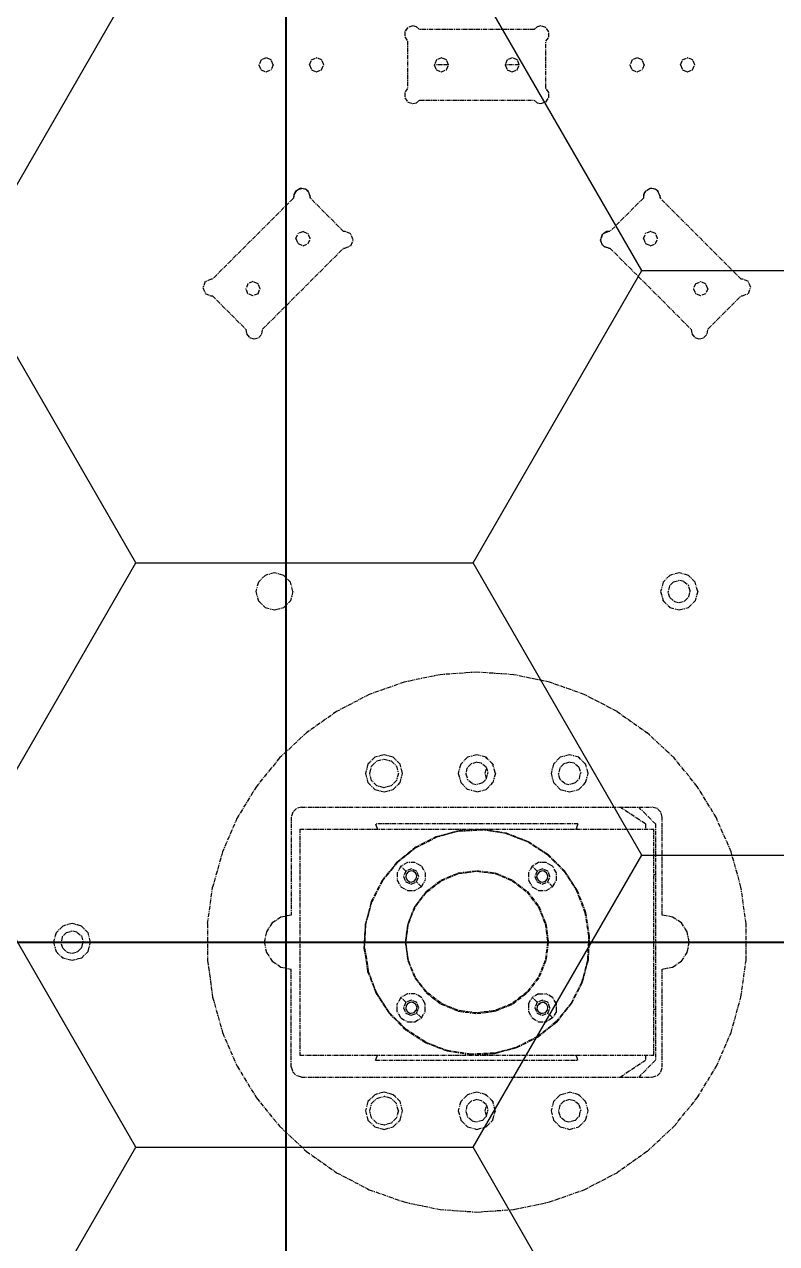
# Model space of a CAD drawing. Header units: inches. Extents: x 185496 to 352137, y 107182 to 179410.
# Drawn here: x 244967.6 to 245190.6, y 159466.1 to 159827.5 of the extents above; entities that cross this region are included whole.
import ezdxf

# ---------------------------------------------------------------- set-up
doc = ezdxf.new("R2010")
doc.units = ezdxf.units.IN
doc.header["$MEASUREMENT"] = 0
doc.linetypes.add('CENTER', pattern=[2, 1.25, -0.25, 0.25, -0.25])
doc.linetypes.add('CONTINOUS', pattern=[0])
for name, color, linetype in [('1轮廓实线层', 7, 'Continuous'), ('3中心线层', 1, 'CENTER'), ('5剖面线层', 2, 'Continuous')]:
    doc.layers.add(name, color=color, linetype=linetype)

# ---------------------------------------------------------------- blocks, each defined once
blk = doc.blocks.new('A$C7CA8012E')
at = {"layer": '3中心线层', "lineweight": -3}
for p, q in [((-461.96, 271.04), (-462.91, 269.79)), ((-462, 271.03), (-462.91, 269.79)), ((-460.54, 271.5), (-462, 271.03)), ((-459.42, 271.24), (-460.54, 271.5)), ((-459.42, 271.24), (-458.54, 270.5)), ((-423.65, 271.24), (-424.54, 270.5)), ((-422.54, 271.5), (-423.65, 271.24)), ((-421.08, 271.03), (-422.54, 271.5)), ((-420.17, 269.79), (-421.08, 271.03)), ((-462.91, 269.79), (-462.92, 268.25)), ((-462.92, 268.25), (-462.04, 267)), ((-424.54, 270.5), (-458.54, 270.5)), ((-421.04, 267), (-420.15, 268.25)), ((-420.18, 268.22), (-420.17, 269.79)), ((-420.15, 268.25), (-420.17, 269.79)), ((-462.04, 267), (-462.04, 253)), ((-421.04, 253), (-421.04, 267)), ((-505.52, 261.48), (-506.14, 260)), ((-504.04, 262.1), (-505.52, 261.48)), ((-502.55, 261.48), (-504.04, 262.1)), ((-501.94, 260), (-502.55, 261.48)), ((-491.14, 260), (-490.52, 261.48)), ((-490.52, 261.48), (-489.04, 262.1)), ((-487.55, 261.48), (-489.04, 262.1)), ((-486.94, 260), (-487.55, 261.48)), ((-453.52, 261.48), (-454.14, 260)), ((-452.04, 262.1), (-453.52, 261.48)), ((-450.55, 261.48), (-452.04, 262.1)), ((-449.94, 260), (-450.55, 261.48)), ((-432.52, 261.48), (-433.14, 260)), ((-431.04, 262.1), (-432.52, 261.48)), ((-429.55, 261.48), (-431.04, 262.1)), ((-428.94, 260), (-429.55, 261.48)), ((-395.52, 261.48), (-396.14, 260)), ((-394.04, 262.1), (-395.52, 261.48)), ((-392.55, 261.48), (-394.04, 262.1)), ((-391.94, 260), (-392.55, 261.48)), ((-381.14, 260), (-380.52, 261.48)), ((-380.52, 261.48), (-379.04, 262.1)), ((-377.55, 261.48), (-379.04, 262.1)), ((-376.94, 260), (-377.55, 261.48)), ((-506.14, 260), (-505.52, 258.52)), ((-505.52, 258.52), (-504.04, 257.9)), ((-504.04, 257.9), (-502.55, 258.52)), ((-501.94, 260), (-502.55, 258.52)), ((-491.14, 260), (-490.52, 258.52)), ((-490.52, 258.52), (-489.04, 257.9)), ((-489.04, 257.9), (-487.55, 258.52)), ((-487.55, 258.52), (-486.94, 260)), ((-454.14, 260), (-453.52, 258.52)), ((-449.94, 260), (-454.14, 260)), ((-453.52, 258.52), (-452.04, 257.9)), ((-452.04, 257.9), (-450.55, 258.52)), ((-450.55, 258.52), (-449.94, 260)), ((-433.14, 260), (-432.52, 258.52)), ((-428.94, 260), (-433.14, 260)), ((-432.52, 258.52), (-431.04, 257.9)), ((-431.04, 257.9), (-429.55, 258.52)), ((-429.55, 258.52), (-428.94, 260)), ((-396.14, 260), (-395.52, 258.52)), ((-395.52, 258.52), (-394.04, 257.9)), ((-394.04, 257.9), (-392.55, 258.52)), ((-391.94, 260), (-392.55, 258.52)), ((-381.14, 260), (-380.52, 258.52)), ((-380.52, 258.52), (-379.04, 257.9)), ((-379.04, 257.9), (-377.55, 258.52)), ((-377.55, 258.52), (-376.94, 260)), ((-462.04, 253), (-462.92, 251.75)), ((-420.15, 251.75), (-421.04, 253)), ((-462.92, 251.75), (-462.91, 250.21)), ((-462.91, 250.21), (-462, 248.97)), ((-459.42, 248.76), (-458.54, 249.5)), ((-458.54, 249.5), (-424.54, 249.5)), ((-424.54, 249.5), (-423.65, 248.76)), ((-421.08, 248.97), (-420.17, 250.21)), ((-420.17, 250.21), (-420.15, 251.75)), ((-462, 248.97), (-460.54, 248.5)), ((-460.54, 248.5), (-459.42, 248.76)), ((-423.65, 248.76), (-422.54, 248.5)), ((-422.54, 248.5), (-421.08, 248.97)), ((-495.88, 220.51), (-519.92, 196.47)), ((-495.71, 221.7), (-495.88, 220.51)), ((-495.8, 221.57), (-495.88, 220.51)), ((-494.95, 222.7), (-495.8, 221.57)), ((-495.29, 222.5), (-495.8, 221.57)), ((-493.9, 223.31), (-495.29, 222.5)), ((-494.23, 223.12), (-493.4, 223.36)), ((-493.4, 223.36), (-493.9, 223.31)), ((-492.19, 223.01), (-493.4, 223.36)), ((-492.36, 223.14), (-493.4, 223.36)), ((-491.51, 222.5), (-492.36, 223.14)), ((-491.89, 222.79), (-491.4, 222.21)), ((-490.91, 221.01), (-491.51, 222.5)), ((-491.05, 221.36), (-490.93, 220.51)), ((-490.93, 220.51), (-490.91, 221.01)), ((-481.03, 210.61), (-490.93, 220.51)), ((-392.15, 220.51), (-402.05, 210.61)), ((-391.97, 221.76), (-392.15, 220.51)), ((-392.07, 221.57), (-392.15, 220.51)), ((-391.56, 222.5), (-392.07, 221.57)), ((-391.79, 222.08), (-391.29, 222.66)), ((-390.17, 223.31), (-391.56, 222.5)), ((-389.67, 223.36), (-390.5, 223.12)), ((-389.67, 223.36), (-390.17, 223.31)), ((-388.46, 223.01), (-389.67, 223.36)), ((-388.63, 223.14), (-389.67, 223.36)), ((-387.78, 222.5), (-388.63, 223.14)), ((-387.67, 222.21), (-388.16, 222.79)), ((-387.18, 221.01), (-387.78, 222.5)), ((-387.32, 221.36), (-387.2, 220.51)), ((-387.2, 220.51), (-387.18, 221.01)), ((-363.16, 196.47), (-387.2, 220.51)), ((-495.15, 208.49), (-494.53, 209.97)), ((-493.05, 210.59), (-494.53, 209.97)), ((-493.05, 210.59), (-491.56, 209.97)), ((-490.95, 208.49), (-491.56, 209.97)), ((-480.67, 210.64), (-481.03, 210.61)), ((-478.91, 209.9), (-480.67, 210.64)), ((-478.17, 208.14), (-478.91, 209.9)), ((-404.23, 209.76), (-404.9, 208.14)), ((-404.38, 209.66), (-404.9, 208.14)), ((-403.03, 210.55), (-404.38, 209.66)), ((-403.76, 210.07), (-402.4, 210.64)), ((-402.4, 210.64), (-403.03, 210.55)), ((-402.05, 210.61), (-402.4, 210.64)), ((-392.13, 208.49), (-391.51, 209.97)), ((-390.03, 210.59), (-391.51, 209.97)), ((-388.54, 209.97), (-390.03, 210.59)), ((-387.93, 208.49), (-388.54, 209.97)), ((-495.15, 208.49), (-494.53, 207)), ((-494.53, 207), (-493.05, 206.39)), ((-493.05, 206.39), (-491.56, 207)), ((-491.56, 207), (-490.95, 208.49)), ((-480.67, 205.64), (-478.91, 206.37)), ((-478.91, 206.37), (-478.17, 208.14)), ((-404.9, 208.14), (-404.57, 206.89)), ((-404.25, 206.57), (-404.9, 208.14)), ((-404.57, 206.89), (-403.65, 205.97)), ((-403.96, 206.28), (-402.4, 205.64)), ((-402.4, 205.64), (-403.65, 205.97)), ((-392.13, 208.49), (-391.51, 207)), ((-391.51, 207), (-390.03, 206.39)), ((-390.03, 206.39), (-388.54, 207)), ((-388.54, 207), (-387.93, 208.49)), ((-505.07, 181.62), (-481.03, 205.66)), ((-481.03, 205.66), (-480.67, 205.64)), ((-402.4, 205.64), (-402.05, 205.66)), ((-402.05, 205.66), (-378, 181.62)), ((-522.04, 195.76), (-522.77, 193.99)), ((-520.27, 196.49), (-522.04, 195.76)), ((-519.92, 196.47), (-520.27, 196.49)), ((-509.38, 195.12), (-510, 193.64)), ((-507.9, 195.74), (-509.38, 195.12)), ((-506.41, 195.12), (-507.9, 195.74)), ((-505.8, 193.64), (-506.41, 195.12)), ((-376.66, 195.12), (-377.28, 193.64)), ((-376.66, 195.12), (-375.18, 195.74)), ((-373.69, 195.12), (-375.18, 195.74)), ((-373.08, 193.64), (-373.69, 195.12)), ((-362.8, 196.49), (-363.16, 196.47)), ((-361.03, 195.76), (-362.8, 196.49)), ((-360.3, 193.99), (-361.03, 195.76)), ((-522.77, 193.99), (-522.04, 192.23)), ((-522.04, 192.23), (-520.27, 191.49)), ((-520.27, 191.49), (-519.92, 191.52)), ((-519.92, 191.52), (-510.02, 181.62)), ((-509.38, 192.15), (-510, 193.64)), ((-507.9, 191.54), (-509.38, 192.15)), ((-506.41, 192.15), (-507.9, 191.54)), ((-506.41, 192.15), (-505.8, 193.64)), ((-377.28, 193.64), (-376.66, 192.15)), ((-375.18, 191.54), (-376.66, 192.15)), ((-373.69, 192.15), (-375.18, 191.54)), ((-373.08, 193.64), (-373.69, 192.15)), ((-373.06, 181.62), (-363.16, 191.52)), ((-363.16, 191.52), (-362.8, 191.49)), ((-362.8, 191.49), (-361.03, 192.23)), ((-361.03, 192.23), (-360.3, 193.99)), ((-510.02, 181.62), (-509.82, 180.23)), ((-505.27, 180.23), (-505.07, 181.62)), ((-378, 181.62), (-377.8, 180.23)), ((-373.26, 180.23), (-373.06, 181.62)), ((-509.82, 180.23), (-508.89, 179.16)), ((-508.89, 179.16), (-507.54, 178.77)), ((-507.54, 178.77), (-506.19, 179.16)), ((-506.19, 179.16), (-505.27, 180.23)), ((-377.8, 180.23), (-376.88, 179.16)), ((-376.88, 179.16), (-375.53, 178.77)), ((-375.53, 178.77), (-374.18, 179.16)), ((-374.18, 179.16), (-373.26, 180.23)), ((-504.29, 108.69), (-506.3, 106.67)), ((-501.54, 109.42), (-504.29, 108.69)), ((-498.79, 108.69), (-501.54, 109.42)), ((-496.77, 106.67), (-498.79, 108.69)), ((-384.29, 108.69), (-386.3, 106.67)), ((-381.54, 109.42), (-384.29, 108.69)), ((-378.79, 108.69), (-381.54, 109.42)), ((-376.77, 106.67), (-378.79, 108.69)), ((-506.3, 106.67), (-507.04, 103.92)), ((-496.04, 103.92), (-496.77, 106.67)), ((-386.3, 106.67), (-387.04, 103.92)), ((-384.45, 105.48), (-384.83, 103.77)), ((-383.23, 106.75), (-384.45, 105.48)), ((-383.23, 106.75), (-381.54, 107.22)), ((-380.12, 106.9), (-381.54, 107.22)), ((-380.12, 106.9), (-378.79, 105.75)), ((-378.24, 104.08), (-378.79, 105.75)), ((-376.04, 103.92), (-376.77, 106.67)), ((-507.04, 103.92), (-506.3, 101.17)), ((-496.04, 103.92), (-496.77, 101.17)), ((-387.04, 103.92), (-386.3, 101.17)), ((-386.02, 100.89), (-386.38, 101.48)), ((-384.29, 102.1), (-384.83, 103.77)), ((-384.29, 102.1), (-382.96, 100.94)), ((-379.84, 101.09), (-378.63, 102.36)), ((-378.63, 102.36), (-378.24, 104.08)), ((-376.04, 103.92), (-376.77, 101.17)), ((-506.3, 101.17), (-504.29, 99.16)), ((-504.29, 99.16), (-501.54, 98.42)), ((-501.54, 98.42), (-498.79, 99.16)), ((-498.79, 99.16), (-496.77, 101.17)), ((-386.3, 101.17), (-384.29, 99.16)), ((-384.16, 99.12), (-384.55, 99.42)), ((-384.29, 99.16), (-381.54, 98.42)), ((-382.96, 100.94), (-381.54, 100.62)), ((-381.54, 100.62), (-379.84, 101.09)), ((-381.54, 98.42), (-378.79, 99.16)), ((-378.79, 99.16), (-376.77, 101.17)), ((-441.54, 80), (-452.43, 79.25)), ((-430.64, 79.25), (-441.54, 80)), ((-463.12, 77.03), (-473.41, 73.38)), ((-452.43, 79.25), (-463.12, 77.03)), ((-419.95, 77.03), (-430.64, 79.25)), ((-409.66, 73.38), (-419.95, 77.03)), ((-473.41, 73.38), (-483.1, 68.35)), ((-399.97, 68.35), (-409.66, 73.38)), ((-483.1, 68.35), (-492.02, 62.06)), ((-399.97, 68.35), (-391.05, 62.06)), ((-492.02, 62.06), (-500, 54.6)), ((-383.07, 54.6), (-391.05, 62.06)), ((-500, 54.6), (-506.89, 46.13)), ((-471.79, 54.76), (-473.8, 52.75)), ((-469.04, 55.5), (-471.79, 54.76)), ((-471.16, 53.68), (-469.04, 54.25)), ((-466.29, 54.76), (-469.04, 55.5)), ((-469.04, 54.25), (-466.91, 53.68)), ((-464.27, 52.75), (-466.29, 54.76)), ((-444.29, 54.76), (-446.3, 52.75)), ((-441.54, 55.5), (-444.29, 54.76)), ((-438.79, 54.76), (-441.54, 55.5)), ((-438.92, 54.8), (-438.52, 54.5)), ((-436.77, 52.75), (-438.79, 54.76)), ((-416.78, 54.76), (-418.8, 52.75)), ((-416.79, 54.76), (-418.8, 52.75)), ((-414.04, 55.5), (-416.79, 54.76)), ((-411.29, 54.76), (-414.04, 55.5)), ((-411.42, 54.8), (-411.02, 54.5)), ((-409.27, 52.75), (-411.29, 54.76)), ((-376.18, 46.13), (-383.07, 54.6)), ((-473.8, 52.75), (-474.54, 50)), ((-473.29, 50), (-472.72, 52.12)), ((-472.72, 52.12), (-471.16, 53.68)), ((-466.91, 53.68), (-465.36, 52.12)), ((-465.36, 52.12), (-464.79, 50)), ((-463.54, 50), (-464.27, 52.75)), ((-446.3, 52.75), (-447.04, 50)), ((-444.45, 51.56), (-444.83, 49.84)), ((-443.23, 52.83), (-444.45, 51.56)), ((-441.54, 53.3), (-443.23, 52.83)), ((-440.12, 52.98), (-441.54, 53.3)), ((-438.79, 51.83), (-440.12, 52.98)), ((-439.04, 50), (-438.66, 51.42)), ((-438.79, 51.83), (-438.24, 50.16)), ((-437.05, 53.03), (-436.69, 52.44)), ((-436.04, 50), (-436.77, 52.75)), ((-418.79, 52.76), (-419.54, 50)), ((-418.8, 52.75), (-419.54, 50)), ((-416.95, 51.56), (-417.33, 49.84)), ((-415.73, 52.83), (-416.95, 51.56)), ((-414.04, 53.3), (-415.73, 52.83)), ((-412.62, 52.98), (-414.04, 53.3)), ((-411.29, 51.83), (-412.62, 52.98)), ((-411.29, 51.83), (-410.74, 50.16)), ((-409.55, 53.03), (-409.19, 52.44)), ((-408.54, 50), (-409.27, 52.75)), ((-474.54, 50), (-473.8, 47.25)), ((-473.8, 47.25), (-471.79, 45.24)), ((-472.72, 47.88), (-473.29, 50)), ((-471.16, 46.32), (-472.72, 47.88)), ((-465.36, 47.88), (-466.91, 46.32)), ((-466.29, 45.24), (-464.27, 47.25)), ((-464.79, 50), (-465.36, 47.88)), ((-464.27, 47.25), (-463.54, 50)), ((-447.04, 50), (-446.3, 47.25)), ((-446.3, 47.25), (-444.29, 45.24)), ((-444.83, 49.84), (-444.29, 48.17)), ((-442.96, 47.02), (-444.29, 48.17)), ((-442.96, 47.02), (-441.54, 46.7)), ((-439.84, 47.17), (-441.54, 46.7)), ((-439.84, 47.17), (-438.63, 48.44)), ((-438.62, 48.47), (-439.04, 50)), ((-438.79, 45.24), (-436.77, 47.25)), ((-438.63, 48.44), (-438.24, 50.16)), ((-436.04, 50), (-436.77, 47.25)), ((-419.54, 50), (-418.8, 47.25)), ((-419.53, 50.01), (-418.8, 47.25)), ((-418.8, 47.27), (-416.79, 45.24)), ((-418.8, 47.25), (-416.79, 45.24)), ((-416.79, 48.17), (-417.33, 49.84)), ((-415.46, 47.02), (-416.79, 48.17)), ((-415.46, 47.02), (-414.04, 46.7)), ((-412.34, 47.17), (-414.04, 46.7)), ((-412.34, 47.17), (-411.13, 48.44)), ((-411.29, 45.24), (-409.27, 47.25)), ((-411.13, 48.44), (-410.74, 50.16)), ((-409.27, 47.25), (-408.54, 50)), ((-506.89, 46.13), (-512.57, 36.81)), ((-471.79, 45.24), (-469.04, 44.5)), ((-469.04, 45.75), (-471.16, 46.32)), ((-466.91, 46.32), (-469.04, 45.75)), ((-469.04, 44.5), (-466.29, 45.24)), ((-441.54, 44.5), (-444.29, 45.24)), ((-441.54, 44.5), (-438.79, 45.24)), ((-416.8, 45.25), (-414.04, 44.5)), ((-416.79, 45.24), (-414.04, 44.5)), ((-414.04, 44.5), (-411.29, 45.24)), ((-370.51, 36.81), (-376.18, 46.13)), ((-493.54, 40), (-495.04, 39.6)), ((-493.54, 40), (-389.54, 40)), ((-391.54, 35), (-399.04, 40)), ((-388.54, 35), (-393.54, 40)), ((-388.04, 39.6), (-389.54, 40)), ((-512.57, 36.81), (-516.92, 26.79)), ((-496.13, 38.5), (-496.54, 37)), ((-496.54, 37), (-496.54, 8)), ((-495.04, 39.6), (-496.13, 38.5)), ((-386.94, 38.5), (-388.04, 39.6)), ((-386.54, 37), (-386.94, 38.5)), ((-386.54, 8), (-386.54, 37)), ((-366.16, 26.79), (-370.51, 36.81)), ((-494.04, 33.5), (-494.04, -33.5)), ((-494.04, 33.5), (-389.04, 33.5)), ((-411.54, 35), (-471.54, 35)), ((-471.54, 35), (-471.33, 34.46)), ((-471.33, 34.46), (-470.97, 33.5)), ((-453.54, 31.27), (-446.78, 33.09)), ((-446.75, 32.89), (-453.47, 31.09)), ((-446.78, 33.09), (-439.78, 33.45)), ((-446.75, 32.89), (-439.79, 33.25)), ((-432.92, 32.17), (-439.79, 33.25)), ((-439.78, 33.45), (-432.87, 32.36)), ((-411.74, 34.46), (-412.1, 33.5)), ((-411.54, 35), (-411.74, 34.46)), ((-391.54, 35), (-391.54, 33.5)), ((-389.04, -33.5), (-389.04, 33.5)), ((-388.54, 35), (-388.54, -35)), ((-459.78, 28.1), (-453.54, 31.27)), ((-459.67, 27.93), (-453.47, 31.09)), ((-426.42, 29.67), (-432.92, 32.17)), ((-432.87, 32.36), (-426.33, 29.85)), ((-420.58, 25.88), (-426.42, 29.67)), ((-426.33, 29.85), (-420.45, 26.03)), ((-516.92, 26.79), (-519.86, 16.28)), ((-465.22, 23.69), (-459.78, 28.1)), ((-459.67, 27.93), (-465.08, 23.55)), ((-420.58, 25.88), (-415.66, 20.96)), ((-420.45, 26.03), (-415.5, 21.08)), ((-363.21, 16.28), (-366.16, 26.79)), ((-465.22, 23.69), (-469.63, 18.25)), ((-469.46, 18.14), (-465.08, 23.55)), ((-465.22, 23.69), (-465.08, 23.55)), ((-464.02, 22.49), (-465.14, 20.56)), ((-462.1, 23.6), (-464.02, 22.49)), ((-462.57, 21.04), (-464.02, 22.49)), ((-460.98, 21.7), (-462.57, 21.04)), ((-459.87, 23.6), (-462.1, 23.6)), ((-459.39, 21.04), (-460.98, 21.7)), ((-457.94, 22.49), (-459.87, 23.6)), ((-457.94, 22.49), (-456.83, 20.56)), ((-425.13, 22.49), (-426.24, 20.56)), ((-423.2, 23.6), (-425.13, 22.49)), ((-423.68, 21.04), (-425.13, 22.49)), ((-422.09, 21.7), (-423.68, 21.04)), ((-420.98, 23.6), (-423.2, 23.6)), ((-420.5, 21.04), (-422.09, 21.7)), ((-419.05, 22.49), (-420.98, 23.6)), ((-417.94, 20.56), (-419.05, 22.49)), ((-469.63, 18.25), (-472.81, 12.01)), ((-469.46, 18.14), (-472.63, 11.93)), ((-465.14, 20.56), (-465.14, 18.33)), ((-465.14, 18.33), (-464.02, 16.4)), ((-462.57, 21.04), (-463.23, 19.45)), ((-463.23, 19.45), (-462.57, 17.85)), ((-462.48, 20.13), (-462.61, 19.21)), ((-462.61, 19.21), (-462.23, 18.36)), ((-461.88, 20.83), (-462.48, 20.13)), ((-462.23, 18.36), (-461.44, 17.86)), ((-460.98, 21.1), (-461.88, 20.83)), ((-460.52, 21.03), (-460.98, 21.1)), ((-459.74, 20.53), (-460.52, 21.03)), ((-460.09, 18.06), (-459.48, 18.76)), ((-459.35, 19.68), (-459.74, 20.53)), ((-459.48, 18.76), (-459.35, 19.68)), ((-458.73, 19.45), (-459.39, 21.04)), ((-459.39, 17.85), (-458.73, 19.45)), ((-457.94, 16.4), (-456.83, 18.33)), ((-456.83, 20.56), (-456.83, 18.33)), ((-456.53, 14.99), (-452.14, 18.36)), ((-456.39, 14.85), (-452.04, 18.19)), ((-452.14, 18.36), (-447.02, 20.48)), ((-452.04, 18.19), (-446.97, 20.28)), ((-447.02, 20.48), (-441.54, 21.2)), ((-446.97, 20.28), (-441.54, 21)), ((-441.54, 21.2), (-436.05, 20.48)), ((-441.54, 21), (-436.1, 20.28)), ((-436.1, 20.28), (-431.04, 18.19)), ((-436.05, 20.48), (-430.94, 18.36)), ((-431.04, 18.19), (-426.69, 14.85)), ((-430.94, 18.36), (-426.55, 14.99)), ((-426.24, 20.56), (-426.24, 18.33)), ((-426.24, 18.33), (-425.13, 16.4)), ((-423.68, 21.04), (-424.34, 19.45)), ((-424.34, 19.45), (-423.68, 17.85)), ((-423.72, 19.21), (-423.59, 20.13)), ((-423.72, 19.21), (-423.33, 18.36)), ((-422.98, 20.83), (-423.59, 20.13)), ((-423.33, 18.36), (-422.55, 17.86)), ((-422.09, 21.1), (-422.98, 20.83)), ((-421.63, 21.03), (-422.09, 21.1)), ((-420.85, 20.53), (-421.63, 21.03)), ((-421.2, 18.06), (-420.59, 18.76)), ((-420.46, 19.68), (-420.85, 20.53)), ((-420.59, 18.76), (-420.46, 19.68)), ((-419.84, 19.45), (-420.5, 21.04)), ((-420.5, 17.85), (-419.84, 19.45)), ((-419.05, 16.4), (-417.94, 18.33)), ((-417.94, 18.33), (-417.94, 20.56)), ((-415.66, 20.96), (-411.87, 15.12)), ((-411.69, 15.21), (-415.5, 21.08)), ((-389.04, 20), (-388.54, 20)), ((-521.35, 5.46), (-519.86, 16.28)), ((-464.02, 16.4), (-462.1, 15.29)), ((-462.57, 17.85), (-460.98, 17.2)), ((-462.1, 15.29), (-459.87, 15.29)), ((-461.44, 17.86), (-460.98, 17.8)), ((-460.98, 17.8), (-460.09, 18.06)), ((-460.98, 17.2), (-459.39, 17.85)), ((-456.53, 14.99), (-459.9, 10.6)), ((-457.94, 16.4), (-459.87, 15.29)), ((-459.72, 10.5), (-456.39, 14.85)), ((-457.94, 16.4), (-459.39, 17.85)), ((-456.53, 14.99), (-456.39, 14.85)), ((-426.69, 14.85), (-423.35, 10.5)), ((-426.55, 14.99), (-423.18, 10.6)), ((-425.13, 16.4), (-423.2, 15.29)), ((-423.68, 17.85), (-422.09, 17.2)), ((-423.2, 15.29), (-420.98, 15.29)), ((-422.55, 17.86), (-422.09, 17.8)), ((-422.09, 17.8), (-421.2, 18.06)), ((-422.09, 17.2), (-420.5, 17.85)), ((-420.98, 15.29), (-419.05, 16.4)), ((-419.05, 16.4), (-420.5, 17.85)), ((-409.37, 8.62), (-411.87, 15.12)), ((-409.18, 8.67), (-411.69, 15.21)), ((-361.72, 5.46), (-363.21, 16.28)), ((-472.81, 12.01), (-474.62, 5.24)), ((-474.43, 5.21), (-472.63, 11.93)), ((-499.6, 7.39), (-502.19, 5.66)), ((-496.54, 8), (-499.6, 7.39)), ((-459.9, 10.6), (-462.01, 5.49)), ((-461.82, 5.44), (-459.72, 10.5)), ((-423.35, 10.5), (-421.25, 5.44)), ((-423.18, 10.6), (-421.06, 5.49)), ((-408.28, 1.74), (-409.37, 8.62)), ((-408.08, 1.75), (-409.18, 8.67)), ((-383.48, 7.39), (-386.54, 8)), ((-380.88, 5.66), (-383.48, 7.39)), ((-564.29, 4.76), (-566.3, 2.75)), ((-561.54, 5.5), (-564.29, 4.76)), ((-558.77, 4.75), (-561.54, 5.5)), ((-558.79, 4.76), (-561.54, 5.5)), ((-556.77, 2.73), (-558.79, 4.76)), ((-556.77, 2.75), (-558.79, 4.76)), ((-521.35, 5.46), (-521.35, -5.46)), ((-502.19, 5.66), (-503.93, 3.06)), ((-474.62, 5.24), (-474.99, -1.75)), ((-474.79, -1.74), (-474.43, 5.21)), ((-462.01, 5.49), (-462.74, 0)), ((-462.54, 0), (-461.82, 5.44)), ((-421.25, 5.44), (-420.54, 0)), ((-421.06, 5.49), (-420.34, 0)), ((-379.15, 3.06), (-380.88, 5.66)), ((-361.72, -5.46), (-361.72, 5.46)), ((-566.3, 2.75), (-567.04, 0)), ((-567.04, 0), (-566.3, -2.75)), ((-564.45, 1.56), (-564.83, -0.16)), ((-563.23, 2.83), (-564.45, 1.56)), ((-563.23, 2.83), (-561.54, 3.3)), ((-560.12, 2.98), (-561.54, 3.3)), ((-560.12, 2.98), (-558.79, 1.83)), ((-558.79, 1.83), (-558.24, 0.16)), ((-558.63, -1.56), (-558.24, 0.16)), ((-556.78, -2.76), (-556.04, 0)), ((-556.04, -0.01), (-556.77, 2.75)), ((-556.04, 0), (-556.77, 2.75)), ((-556.77, -2.75), (-556.04, 0)), ((-503.93, 3.06), (-504.54, 0)), ((-504.54, 0), (-503.93, -3.06)), ((-462.74, 0), (-462.01, -5.49)), ((-461.82, -5.44), (-462.54, 0)), ((-420.54, 0), (-421.25, -5.44)), ((-420.34, 0), (-421.06, -5.49)), ((-408.65, -5.21), (-408.28, 1.74)), ((-408.45, -5.24), (-408.08, 1.75)), ((-378.54, 0), (-379.15, 3.06)), ((-379.15, -3.06), (-378.54, 0)), ((-566.02, -3.03), (-566.38, -2.44)), ((-566.3, -2.75), (-564.29, -4.76)), ((-564.29, -1.83), (-564.83, -0.16)), ((-564.29, -1.83), (-562.96, -2.98)), ((-562.96, -2.98), (-561.54, -3.3)), ((-561.54, -3.3), (-559.84, -2.83)), ((-559.84, -2.83), (-558.63, -1.56)), ((-558.79, -4.76), (-556.77, -2.75)), ((-558.79, -4.76), (-556.77, -2.75)), ((-503.93, -3.06), (-502.19, -5.66)), ((-474.99, -1.75), (-473.9, -8.67)), ((-474.79, -1.74), (-473.7, -8.62)), ((-380.88, -5.66), (-379.15, -3.06)), ((-564.16, -4.8), (-564.55, -4.5)), ((-561.54, -5.5), (-564.29, -4.76)), ((-558.79, -4.76), (-561.54, -5.5)), ((-521.35, -5.46), (-519.86, -16.28)), ((-502.19, -5.66), (-499.6, -7.39)), ((-462.01, -5.49), (-459.9, -10.6)), ((-459.72, -10.5), (-461.82, -5.44)), ((-421.25, -5.44), (-423.35, -10.5)), ((-421.06, -5.49), (-423.18, -10.6)), ((-408.65, -5.21), (-410.45, -11.93)), ((-410.26, -12.01), (-408.45, -5.24)), ((-383.48, -7.39), (-380.88, -5.66)), ((-363.21, -16.28), (-361.72, -5.46)), ((-499.6, -7.39), (-496.54, -8)), ((-496.54, -37), (-496.54, -8)), ((-473.9, -8.67), (-471.39, -15.21)), ((-471.21, -15.12), (-473.7, -8.62)), ((-459.9, -10.6), (-456.53, -14.99)), ((-456.39, -14.85), (-459.72, -10.5)), ((-423.35, -10.5), (-426.69, -14.85)), ((-423.18, -10.6), (-426.55, -14.99)), ((-386.54, -8), (-383.48, -7.39)), ((-386.54, -37), (-386.54, -8)), ((-410.45, -11.93), (-413.61, -18.14)), ((-413.44, -18.25), (-410.26, -12.01)), ((-519.86, -16.28), (-516.92, -26.79)), ((-471.39, -15.21), (-467.57, -21.08)), ((-467.42, -20.96), (-471.21, -15.12)), ((-464.02, -16.4), (-465.14, -18.33)), ((-462.1, -15.29), (-464.02, -16.4)), ((-462.57, -17.85), (-464.02, -16.4)), ((-462.57, -17.85), (-463.23, -19.45)), ((-460.98, -17.2), (-462.57, -17.85)), ((-461.88, -18.06), (-462.48, -18.76)), ((-459.87, -15.29), (-462.1, -15.29)), ((-460.98, -17.8), (-461.88, -18.06)), ((-459.39, -17.85), (-460.98, -17.2)), ((-460.52, -17.86), (-460.98, -17.8)), ((-459.74, -18.36), (-460.52, -17.86)), ((-457.94, -16.4), (-459.87, -15.29)), ((-458.73, -19.45), (-459.39, -17.85)), ((-456.83, -18.33), (-457.94, -16.4)), ((-456.53, -14.99), (-452.14, -18.36)), ((-452.04, -18.19), (-456.39, -14.85)), ((-426.69, -14.85), (-431.04, -18.19)), ((-430.94, -18.36), (-426.55, -14.99)), ((-426.55, -14.99), (-426.69, -14.85)), ((-426.24, -18.33), (-425.13, -16.4)), ((-423.2, -15.29), (-425.13, -16.4)), ((-423.68, -17.85), (-425.13, -16.4)), ((-423.68, -17.85), (-424.34, -19.45)), ((-422.09, -17.2), (-423.68, -17.85)), ((-422.98, -18.06), (-423.59, -18.76)), ((-423.2, -15.29), (-420.98, -15.29)), ((-422.98, -18.06), (-422.09, -17.8)), ((-422.65, -17.96), (-422.72, -18.2)), ((-420.5, -17.85), (-422.09, -17.2)), ((-421.63, -17.86), (-422.09, -17.8)), ((-420.85, -18.36), (-421.63, -17.86)), ((-419.05, -16.4), (-420.98, -15.29)), ((-419.84, -19.45), (-420.5, -17.85)), ((-417.94, -18.33), (-419.05, -16.4)), ((-366.16, -26.79), (-363.21, -16.28)), ((-467.57, -21.08), (-462.62, -26.03)), ((-462.49, -25.88), (-467.42, -20.96)), ((-465.14, -20.56), (-465.14, -18.33)), ((-464.02, -22.49), (-465.14, -20.56)), ((-463.23, -19.45), (-462.57, -21.04)), ((-462.48, -18.76), (-462.61, -19.68)), ((-462.61, -19.68), (-462.23, -20.53)), ((-462.57, -21.04), (-460.98, -21.7)), ((-462.23, -20.53), (-461.44, -21.03)), ((-461.44, -21.03), (-460.98, -21.1)), ((-460.98, -21.1), (-460.09, -20.83)), ((-460.98, -21.7), (-459.39, -21.04)), ((-460.09, -20.83), (-459.48, -20.13)), ((-459.35, -19.21), (-459.74, -18.36)), ((-459.35, -19.21), (-459.48, -20.13)), ((-459.39, -21.04), (-458.73, -19.45)), ((-457.94, -22.49), (-459.39, -21.04)), ((-457.94, -22.49), (-456.83, -20.56)), ((-456.83, -20.56), (-456.83, -18.33)), ((-452.14, -18.36), (-447.02, -20.48)), ((-446.97, -20.28), (-452.04, -18.19)), ((-447.02, -20.48), (-441.54, -21.2)), ((-441.54, -21), (-446.97, -20.28)), ((-436.1, -20.28), (-441.54, -21)), ((-441.54, -21.2), (-436.05, -20.48)), ((-431.04, -18.19), (-436.1, -20.28)), ((-436.05, -20.48), (-430.94, -18.36)), ((-426.24, -18.33), (-426.24, -20.56)), ((-426.24, -20.56), (-425.13, -22.49)), ((-424.34, -19.45), (-423.68, -21.04)), ((-423.59, -18.76), (-423.72, -19.68)), ((-423.72, -19.68), (-423.33, -20.53)), ((-423.68, -21.04), (-422.09, -21.7)), ((-422.72, -18.2), (-423.62, -18.97)), ((-423.33, -20.53), (-422.55, -21.03)), ((-422.55, -21.03), (-422.09, -21.1)), ((-422.09, -21.1), (-421.2, -20.83)), ((-422.09, -21.7), (-420.5, -21.04)), ((-421.2, -20.83), (-420.59, -20.13)), ((-420.46, -19.21), (-420.85, -18.36)), ((-420.59, -20.13), (-420.46, -19.21)), ((-420.5, -21.04), (-419.84, -19.45)), ((-419.05, -22.49), (-420.5, -21.04)), ((-417.94, -20.56), (-419.05, -22.49)), ((-413.61, -18.14), (-417.99, -23.55)), ((-417.94, -20.56), (-417.94, -18.33)), ((-417.85, -23.69), (-413.44, -18.25)), ((-388.54, -20), (-389.04, -20)), ((-464.02, -22.49), (-462.1, -23.6)), ((-462.1, -23.6), (-459.87, -23.6)), ((-459.87, -23.6), (-457.94, -22.49)), ((-425.13, -22.49), (-423.2, -23.6)), ((-417.99, -23.55), (-423.4, -27.93)), ((-417.85, -23.69), (-423.29, -28.1)), ((-423.2, -23.6), (-420.98, -23.6)), ((-419.05, -22.49), (-420.98, -23.6)), ((-417.99, -23.55), (-417.85, -23.69)), ((-516.92, -26.79), (-512.57, -36.81)), ((-456.75, -29.85), (-462.62, -26.03)), ((-456.65, -29.67), (-462.49, -25.88)), ((-423.4, -27.93), (-429.6, -31.09)), ((-423.29, -28.1), (-429.53, -31.27)), ((-370.51, -36.81), (-366.16, -26.79)), ((-450.21, -32.36), (-456.75, -29.85)), ((-456.65, -29.67), (-450.16, -32.17)), ((-443.29, -33.45), (-450.21, -32.36)), ((-443.28, -33.25), (-450.16, -32.17)), ((-436.33, -32.89), (-429.6, -31.09)), ((-429.53, -31.27), (-436.3, -33.09)), ((-494.04, -33.5), (-389.04, -33.5)), ((-471.54, -35), (-471.39, -34.62)), ((-471.54, -35), (-411.54, -35)), ((-471.39, -34.62), (-470.97, -33.5)), ((-436.3, -33.09), (-443.29, -33.45)), ((-436.33, -32.89), (-443.28, -33.25)), ((-411.68, -34.62), (-412.1, -33.5)), ((-411.54, -35), (-411.68, -34.62)), ((-399.04, -40), (-391.54, -35)), ((-388.54, -35), (-393.54, -40)), ((-391.54, -33.5), (-391.54, -35)), ((-512.57, -36.81), (-506.89, -46.13)), ((-496.54, -37), (-496.13, -38.5)), ((-496.13, -38.5), (-495.04, -39.6)), ((-493.54, -40), (-495.04, -39.6)), ((-389.54, -40), (-388.04, -39.6)), ((-388.04, -39.6), (-386.94, -38.5)), ((-386.94, -38.5), (-386.54, -37)), ((-376.18, -46.13), (-370.51, -36.81)), ((-493.54, -40), (-389.54, -40)), ((-506.89, -46.13), (-500, -54.6)), ((-471.79, -45.24), (-473.8, -47.25)), ((-472.72, -47.88), (-471.16, -46.32)), ((-469.04, -44.5), (-471.79, -45.24)), ((-471.16, -46.32), (-469.04, -45.75)), ((-466.29, -45.24), (-469.04, -44.5)), ((-466.91, -46.32), (-469.04, -45.75)), ((-465.36, -47.88), (-466.91, -46.32)), ((-464.27, -47.25), (-466.29, -45.24)), ((-444.29, -45.24), (-446.3, -47.25)), ((-441.54, -44.5), (-444.29, -45.24)), ((-441.54, -46.7), (-443.23, -47.17)), ((-438.79, -45.24), (-441.54, -44.5)), ((-440.12, -47.02), (-441.54, -46.7)), ((-438.92, -45.2), (-438.52, -45.5)), ((-436.77, -47.25), (-438.79, -45.24)), ((-437.05, -46.97), (-436.69, -47.56)), ((-416.79, -45.24), (-418.8, -47.25)), ((-416.79, -45.24), (-414.04, -44.5)), ((-414.04, -46.7), (-415.73, -47.17)), ((-411.29, -45.24), (-414.04, -44.5)), ((-412.62, -47.02), (-414.04, -46.7)), ((-411.42, -45.2), (-411.02, -45.5)), ((-409.27, -47.25), (-411.29, -45.24)), ((-409.55, -46.97), (-409.19, -47.56)), ((-383.07, -54.6), (-376.18, -46.13)), ((-473.8, -47.25), (-474.54, -50)), ((-474.54, -50), (-473.8, -52.75)), ((-473.29, -50), (-472.72, -47.88)), ((-472.72, -52.12), (-473.29, -50)), ((-464.79, -50), (-465.36, -47.88)), ((-464.79, -50), (-465.36, -52.12)), ((-463.54, -50), (-464.27, -47.25)), ((-464.27, -52.75), (-463.54, -50)), ((-446.3, -47.25), (-447.04, -50)), ((-447.04, -50), (-446.3, -52.75)), ((-444.45, -48.44), (-444.83, -50.16)), ((-444.83, -50.16), (-444.29, -51.83)), ((-443.23, -47.17), (-444.45, -48.44)), ((-438.79, -48.17), (-440.12, -47.02)), ((-439.04, -50), (-438.66, -48.58)), ((-438.62, -51.53), (-439.04, -50)), ((-438.79, -48.17), (-438.24, -49.84)), ((-438.63, -51.56), (-438.24, -49.84)), ((-436.04, -50), (-436.77, -47.25)), ((-436.77, -52.75), (-436.04, -50)), ((-418.8, -47.25), (-419.54, -50)), ((-419.54, -50), (-418.8, -52.75)), ((-416.95, -48.44), (-417.33, -50.16)), ((-417.33, -50.16), (-416.79, -51.83)), ((-415.73, -47.17), (-416.95, -48.44)), ((-411.29, -48.17), (-412.62, -47.02)), ((-411.29, -48.17), (-410.74, -49.84)), ((-411.13, -51.56), (-410.74, -49.84)), ((-408.54, -50), (-409.27, -47.25)), ((-409.27, -52.75), (-408.54, -50)), ((-473.8, -52.75), (-471.79, -54.76)), ((-471.16, -53.68), (-472.72, -52.12)), ((-469.04, -54.25), (-471.16, -53.68)), ((-466.91, -53.68), (-469.04, -54.25)), ((-465.36, -52.12), (-466.91, -53.68)), ((-466.29, -54.76), (-464.27, -52.75)), ((-446.3, -52.75), (-444.29, -54.76)), ((-442.96, -52.98), (-444.29, -51.83)), ((-442.96, -52.98), (-441.54, -53.3)), ((-439.84, -52.83), (-441.54, -53.3)), ((-439.84, -52.83), (-438.63, -51.56)), ((-438.79, -54.76), (-436.77, -52.75)), ((-418.8, -52.75), (-416.79, -54.76)), ((-415.46, -52.98), (-416.79, -51.83)), ((-415.46, -52.98), (-414.04, -53.3)), ((-412.34, -52.83), (-414.04, -53.3)), ((-412.34, -52.83), (-411.13, -51.56)), ((-411.29, -54.76), (-409.27, -52.75)), ((-500, -54.6), (-492.02, -62.06)), ((-471.79, -54.76), (-469.04, -55.5)), ((-469.04, -55.5), (-466.29, -54.76)), ((-444.29, -54.76), (-441.54, -55.5)), ((-441.54, -55.5), (-438.79, -54.76)), ((-416.79, -54.76), (-414.04, -55.5)), ((-414.04, -55.5), (-411.29, -54.76)), ((-391.05, -62.06), (-383.07, -54.6)), ((-492.02, -62.06), (-483.1, -68.35)), ((-391.05, -62.06), (-399.97, -68.35)), ((-483.1, -68.35), (-473.41, -73.38)), ((-409.66, -73.38), (-399.97, -68.35)), ((-473.41, -73.38), (-463.12, -77.03)), ((-419.95, -77.03), (-409.66, -73.38)), ((-463.12, -77.03), (-452.43, -79.25)), ((-452.43, -79.25), (-441.54, -80)), ((-441.54, -80), (-430.64, -79.25)), ((-430.64, -79.25), (-419.95, -77.03))]:
    blk.add_line(p, q, dxfattribs=at)
blk = doc.blocks.new('A$C116838D2')
at = {"layer": '5剖面线层', "linetype": 'CONTINOUS', "lineweight": -2}
h = blk.add_hatch(dxfattribs=at)
h.set_pattern_fill('HONEY', color=4, scale=800)
h.set_pattern_definition([(0, (-542349.5, -353625.5), (150, 86.60254), [100, -200]), (120, (-542349.5, -353625.5), (-150, 86.60254), [100, -200]), (60, (-542349.5, -353625.5), (3e-14, 173.205081), [-200, 100])])
h.paths.add_polyline_path([(-948, 285), (-1131.5, 285), (-1131.5, 0), (-948, 0)])
h.paths.add_polyline_path([(-675, 285), (-948, 285), (-948, 0), (-675, 0)])
h.paths.add_polyline_path([(-675, 285), (-675, 0), (-387.5, 0), (-387.5, 285)])
h.paths.add_polyline_path([(-60.5, 0), (-60.5, 285), (-387.5, 285), (-387.5, 0)])
h.paths.add_polyline_path([(-60.5, -285), (-60.5, 0), (-387.5, 0), (-387.5, -285)])
h.paths.add_polyline_path([(-675, -285), (-387.5, -285), (-387.5, 0), (-675, 0)])
h.paths.add_polyline_path([(-948, -285), (-675, -285), (-675, 0), (-948, 0)])
h.paths.add_polyline_path([(-1131.5, -285), (-948, -285), (-948, 0), (-1131.5, 0)])
at = {"layer": '1轮廓实线层', "color": 0, "linetype": 'CONTINOUS', "lineweight": 40}
for p, q in [((-675, 523.5), (-675, -523.5)), ((-1350, 0), (0, 0))]:
    blk.add_line(p, q, dxfattribs=at)

msp = doc.modelspace()

# ---------------------------------------------------------------- linework, layer by layer
at = {"color": 5, "ltscale": 100}
msp.add_line((245720.11, 159555.48, 651190.09), (241239.9, 159555.48, 651190.09), dxfattribs=at)

# ---------------------------------------------------------------- block references
at = {"layer": '1轮廓实线层', "color": 0, "linetype": 'CONTINOUS', "lineweight": -2}
msp.add_blockref('A$C116838D2', (245720.11, 159555.48, 651190.09), dxfattribs=at)
at = {"layer": '1轮廓实线层', "color": 1, "linetype": 'CONTINOUS'}
msp.add_blockref('A$C7CA8012E', (245543.25, 159555.48, 651190.09), dxfattribs=at)

doc.saveas('drawing.dxf')
